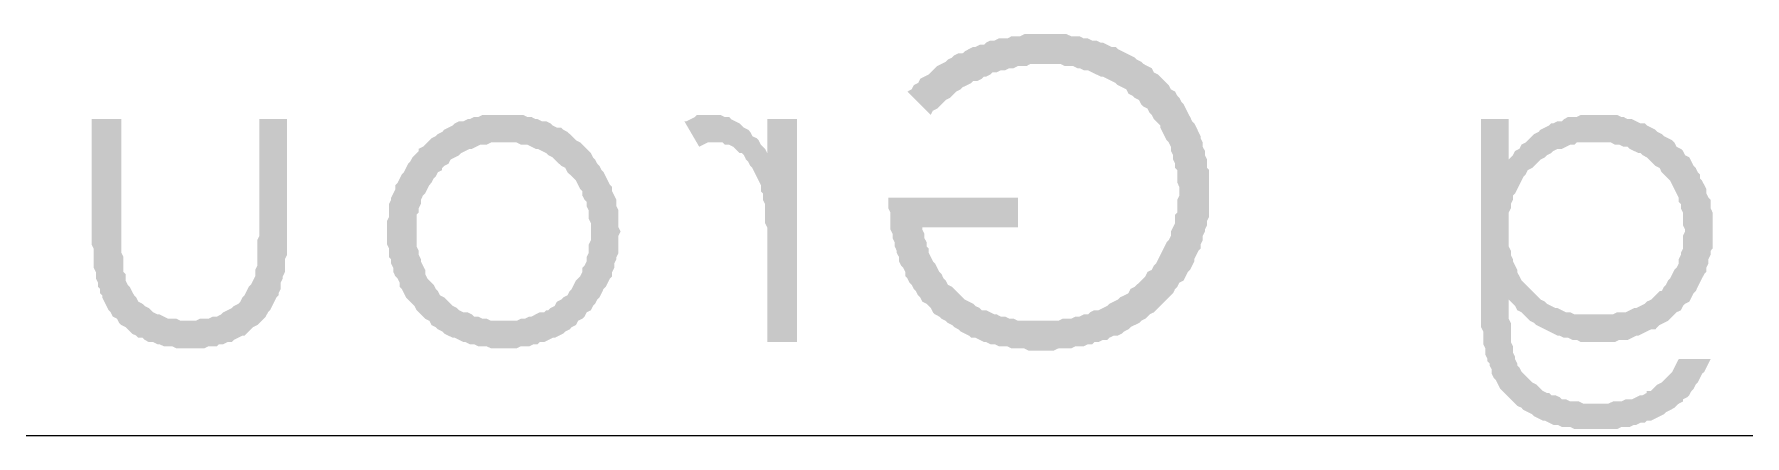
# Model space of a CAD drawing. Header units: millimetres. Extents: x -176873 to 104254, y -63587 to 101719.
# Drawn here: x -154276 to -152573, y 5814 to 6215 of the extents above; entities that cross this region are included whole.
import ezdxf

# ---------------------------------------------------------------- set-up
doc = ezdxf.new("R2010")
doc.units = ezdxf.units.MM
doc.layers.add('PDF2_a-Text', color=7, linetype='Continuous')

msp = doc.modelspace()

# ---------------------------------------------------------------- hatches: boundary and pattern name
at = {"layer": 'PDF2_a-Text', "transparency": 33554559}
for points in [[(-153406.7, 6157.4), (-153383.4, 6134.2), (-153381.3, 6138.4), (-153377.1, 6140.5), (-153374.9, 6142.6), (-153370.7, 6146.9), (-153368.6, 6149), (-153364.4, 6151.1), (-153362.2, 6153.2), (-153358, 6157.4), (-153353.8, 6159.6), (-153351.7, 6161.7), (-153347.4, 6163.8), (-153343.2, 6165.9), (-153341.1, 6168), (-153336.9, 6168), (-153332.6, 6170.1), (-153330.5, 6172.3), (-153328.4, 6172.3), (-153324.2, 6174.4), (-153322, 6176.5), (-153317.8, 6176.5), (-153313.6, 6178.6), (-153309.3, 6178.6), (-153305.1, 6180.7), (-153300.9, 6180.7), (-153296.6, 6182.8), (-153292.4, 6182.8), (-153288.2, 6182.8), (-153284, 6185), (-153279.7, 6185), (-153277.6, 6185), (-153273.4, 6185), (-153271.3, 6185), (-153267, 6185), (-153262.8, 6185), (-153258.6, 6185), (-153254.3, 6185), (-153250.1, 6182.8), (-153245.9, 6182.8), (-153241.6, 6182.8), (-153237.4, 6180.7), (-153235.3, 6180.7), (-153231.1, 6178.6), (-153226.8, 6178.6), (-153222.6, 6176.5), (-153218.4, 6174.4), (-153214.1, 6172.3), (-153212, 6172.3), (-153207.8, 6170.1), (-153203.5, 6168), (-153199.3, 6165.9), (-153197.2, 6163.8), (-153193, 6161.7), (-153188.7, 6159.6), (-153186.6, 6155.3), (-153182.4, 6153.2), (-153180.3, 6151.1), (-153176, 6149), (-153173.9, 6144.7), (-153171.8, 6142.6), (-153167.6, 6140.5), (-153165.5, 6136.3), (-153163.3, 6134.2), (-153161.2, 6129.9), (-153159.1, 6127.8), (-153154.9, 6123.6), (-153154.9, 6121.5), (-153152.8, 6117.2), (-153150.6, 6113), (-153148.5, 6108.8), (-153146.4, 6106.7), (-153144.3, 6102.4), (-153144.3, 6098.2), (-153142.2, 6094), (-153142.2, 6089.7), (-153140.1, 6085.5), (-153140.1, 6081.3), (-153137.9, 6079.2), (-153137.9, 6074.9), (-153137.9, 6070.7), (-153137.9, 6066.5), (-153135.8, 6062.2), (-153135.8, 6058), (-153135.8, 6053.8), (-153137.9, 6049.5), (-153137.9, 6045.3), (-153137.9, 6041.1), (-153137.9, 6036.8), (-153140.1, 6034.7), (-153140.1, 6030.5), (-153140.1, 6026.2), (-153142.2, 6022), (-153144.3, 6017.8), (-153144.3, 6013.6), (-153146.4, 6009.3), (-153148.5, 6007.2), (-153150.6, 6003), (-153152.8, 5998.7), (-153154.9, 5994.5), (-153154.9, 5994.5), (-153157, 5990.3), (-153159.1, 5986), (-153161.2, 5983.9), (-153163.3, 5979.7), (-153167.6, 5977.6), (-153169.7, 5973.3), (-153171.8, 5971.2), (-153176, 5967), (-153178.1, 5964.9), (-153180.3, 5962.8), (-153184.5, 5960.7), (-153186.6, 5956.4), (-153190.8, 5954.3), (-153195.1, 5952.2), (-153197.2, 5950.1), (-153201.4, 5948), (-153205.7, 5945.8), (-153205.7, 5945.8), (-153207.8, 5943.7), (-153212, 5941.6), (-153216.2, 5939.5), (-153220.5, 5939.5), (-153224.7, 5937.4), (-153226.8, 5935.3), (-153231.1, 5935.3), (-153235.3, 5933.1), (-153239.5, 5933.1), (-153243.7, 5931), (-153248, 5931), (-153252.2, 5931), (-153256.4, 5928.9), (-153258.6, 5928.9), (-153262.8, 5928.9), (-153267, 5928.9), (-153271.3, 5928.9), (-153275.5, 5928.9), (-153279.7, 5928.9), (-153284, 5928.9), (-153288.2, 5928.9), (-153292.4, 5928.9), (-153296.6, 5928.9), (-153300.9, 5931), (-153305.1, 5931), (-153309.3, 5933.1), (-153313.6, 5933.1), (-153317.8, 5935.3), (-153319.9, 5935.3), (-153324.2, 5937.4), (-153328.4, 5939.5), (-153332.6, 5939.5), (-153334.7, 5941.6), (-153339, 5943.7), (-153341.1, 5945.8), (-153345.3, 5948), (-153349.5, 5950.1), (-153351.7, 5952.2), (-153353.8, 5954.3), (-153355.9, 5956.4), (-153360.1, 5960.7), (-153362.2, 5962.8), (-153366.5, 5964.9), (-153368.6, 5969.1), (-153370.7, 5971.2), (-153372.8, 5975.5), (-153374.9, 5977.6), (-153377.1, 5981.8), (-153379.2, 5986), (-153381.3, 5988.2), (-153383.4, 5992.4), (-153385.5, 5996.6), (-153385.5, 6000.9), (-153387.6, 6003), (-153387.6, 6007.2), (-153389.8, 6011.4), (-153389.8, 6015.7), (-153391.9, 6019.9), (-153391.9, 6022), (-153296.6, 6022), (-153296.6, 6051.6), (-153425.7, 6051.6), (-153425.7, 6047.4), (-153425.7, 6041.1), (-153423.6, 6036.8), (-153423.6, 6032.6), (-153423.6, 6028.4), (-153423.6, 6024.1), (-153423.6, 6019.9), (-153421.5, 6015.7), (-153421.5, 6011.4), (-153419.4, 6007.2), (-153419.4, 6003), (-153417.3, 5998.7), (-153417.3, 5996.6), (-153415.1, 5992.4), (-153415.1, 5988.2), (-153413, 5983.9), (-153410.9, 5981.8), (-153408.8, 5977.6), (-153408.8, 5973.3), (-153406.7, 5971.2), (-153404.6, 5967), (-153402.5, 5964.9), (-153400.3, 5960.7), (-153398.2, 5958.5), (-153396.1, 5954.3), (-153394, 5952.2), (-153391.9, 5948), (-153387.6, 5945.8), (-153385.5, 5943.7), (-153383.4, 5941.6), (-153381.3, 5937.4), (-153379.2, 5935.3), (-153374.9, 5933.1), (-153372.8, 5931), (-153368.6, 5928.9), (-153366.5, 5926.8), (-153362.2, 5924.7), (-153360.1, 5922.6), (-153355.9, 5920.4), (-153353.8, 5918.3), (-153349.5, 5916.2), (-153345.3, 5914.1), (-153343.2, 5912), (-153339, 5912), (-153334.7, 5909.9), (-153330.5, 5907.8), (-153328.4, 5907.8), (-153324.2, 5905.6), (-153319.9, 5905.6), (-153315.7, 5903.5), (-153311.5, 5903.5), (-153307.2, 5903.5), (-153303, 5901.4), (-153298.8, 5901.4), (-153294.5, 5901.4), (-153290.3, 5901.4), (-153286.1, 5899.3), (-153281.8, 5899.3), (-153277.6, 5899.3), (-153273.4, 5899.3), (-153269.1, 5899.3), (-153264.9, 5899.3), (-153260.7, 5899.3), (-153256.4, 5901.4), (-153252.2, 5901.4), (-153248, 5901.4), (-153243.7, 5901.4), (-153239.5, 5903.5), (-153235.3, 5903.5), (-153231.1, 5903.5), (-153226.8, 5905.6), (-153222.6, 5905.6), (-153220.5, 5907.8), (-153216.2, 5907.8), (-153212, 5909.9), (-153207.8, 5909.9), (-153205.7, 5912), (-153201.4, 5914.1), (-153197.2, 5914.1), (-153193, 5916.2), (-153190.8, 5918.3), (-153186.6, 5920.4), (-153184.5, 5922.6), (-153180.3, 5924.7), (-153176, 5926.8), (-153173.9, 5928.9), (-153169.7, 5931), (-153167.6, 5933.1), (-153165.5, 5935.3), (-153161.2, 5937.4), (-153159.1, 5939.5), (-153154.9, 5943.7), (-153152.8, 5945.8), (-153150.6, 5948), (-153146.4, 5952.2), (-153144.3, 5954.3), (-153142.2, 5956.4), (-153140.1, 5960.7), (-153137.9, 5962.8), (-153135.8, 5967), (-153131.6, 5969.1), (-153129.5, 5973.3), (-153127.4, 5977.6), (-153125.2, 5979.7), (-153123.1, 5983.9), (-153121, 5988.2), (-153121, 5990.3), (-153118.9, 5994.5), (-153116.8, 5998.7), (-153114.7, 6000.9), (-153114.7, 6005.1), (-153112.6, 6009.3), (-153112.6, 6013.6), (-153110.4, 6017.8), (-153110.4, 6019.9), (-153108.3, 6024.1), (-153108.3, 6028.4), (-153106.2, 6032.6), (-153106.2, 6036.8), (-153106.2, 6041.1), (-153106.2, 6045.3), (-153106.2, 6049.5), (-153106.2, 6053.8), (-153106.2, 6058), (-153106.2, 6062.2), (-153106.2, 6066.5), (-153106.2, 6070.7), (-153106.2, 6074.9), (-153106.2, 6079.2), (-153108.3, 6081.3), (-153108.3, 6085.5), (-153108.3, 6089.7), (-153110.4, 6094), (-153110.4, 6098.2), (-153112.6, 6102.4), (-153112.6, 6106.7), (-153114.7, 6110.9), (-153114.7, 6113), (-153116.8, 6117.2), (-153118.9, 6121.5), (-153121, 6125.7), (-153123.1, 6127.8), (-153125.2, 6132.1), (-153127.4, 6136.3), (-153127.4, 6136.3), (-153129.5, 6140.5), (-153131.6, 6144.7), (-153133.7, 6146.9), (-153135.8, 6151.1), (-153137.9, 6153.2), (-153140.1, 6157.4), (-153144.3, 6159.6), (-153146.4, 6163.8), (-153148.5, 6165.9), (-153152.8, 6170.1), (-153154.9, 6172.3), (-153157, 6174.4), (-153161.2, 6176.5), (-153163.3, 6180.7), (-153167.6, 6182.8), (-153171.8, 6185), (-153173.9, 6187.1), (-153178.1, 6189.2), (-153180.3, 6191.3), (-153184.5, 6193.4), (-153184.5, 6193.4), (-153188.7, 6195.5), (-153193, 6197.6), (-153197.2, 6199.8), (-153199.3, 6201.9), (-153203.5, 6201.9), (-153207.8, 6204), (-153212, 6206.1), (-153214.1, 6206.1), (-153218.4, 6208.2), (-153222.6, 6208.2), (-153226.8, 6210.3), (-153231.1, 6210.3), (-153235.3, 6212.5), (-153239.5, 6212.5), (-153243.7, 6212.5), (-153248, 6214.6), (-153252.2, 6214.6), (-153256.4, 6214.6), (-153260.7, 6214.6), (-153264.9, 6214.6), (-153269.1, 6214.6), (-153269.1, 6214.6), (-153273.4, 6214.6), (-153277.6, 6214.6), (-153281.8, 6214.6), (-153286.1, 6214.6), (-153290.3, 6214.6), (-153294.5, 6212.5), (-153298.8, 6212.5), (-153303, 6212.5), (-153307.2, 6210.3), (-153311.5, 6210.3), (-153315.7, 6210.3), (-153319.9, 6208.2), (-153324.2, 6208.2), (-153328.4, 6206.1), (-153330.5, 6204), (-153334.7, 6204), (-153339, 6201.9), (-153341.1, 6201.9), (-153345.3, 6199.8), (-153349.5, 6197.6), (-153351.7, 6195.5), (-153355.9, 6195.5), (-153360.1, 6193.4), (-153362.2, 6191.3), (-153366.5, 6189.2), (-153368.6, 6187.1), (-153372.8, 6185), (-153377.1, 6182.8), (-153379.2, 6180.7), (-153383.4, 6176.5), (-153385.5, 6174.4), (-153389.8, 6172.3), (-153394, 6170.1), (-153396.1, 6165.9), (-153400.3, 6163.8), (-153402.5, 6159.6), (-153406.7, 6157.4), (-153406.7, 6157.4)], [(-153516.7, 6129.9), (-153546.3, 6129.9), (-153546.3, 6096.1), (-153548.5, 6100.3), (-153552.7, 6104.5), (-153554.8, 6108.8), (-153556.9, 6110.9), (-153561.2, 6113), (-153563.3, 6117.2), (-153565.4, 6119.4), (-153569.6, 6121.5), (-153571.7, 6123.6), (-153573.9, 6125.7), (-153578.1, 6127.8), (-153582.3, 6129.9), (-153584.4, 6132.1), (-153588.7, 6132.1), (-153592.9, 6134.2), (-153597.1, 6134.2), (-153601.4, 6134.2), (-153603.5, 6134.2), (-153607.7, 6134.2), (-153611.9, 6134.2), (-153616.2, 6134.2), (-153618.3, 6132.1), (-153622.5, 6129.9), (-153626.8, 6127.8), (-153628.9, 6127.8), (-153614.1, 6102.4), (-153609.8, 6104.5), (-153605.6, 6106.7), (-153601.4, 6106.7), (-153599.2, 6106.7), (-153595, 6106.7), (-153590.8, 6106.7), (-153588.7, 6104.5), (-153584.4, 6104.5), (-153580.2, 6102.4), (-153578.1, 6100.3), (-153573.9, 6096.1), (-153571.7, 6096.1), (-153569.6, 6094), (-153567.5, 6089.7), (-153565.4, 6087.6), (-153563.3, 6083.4), (-153561.2, 6081.3), (-153559, 6077), (-153556.9, 6072.8), (-153554.8, 6068.6), (-153552.7, 6064.3), (-153552.7, 6060.1), (-153552.7, 6058), (-153550.6, 6055.9), (-153550.6, 6053.8), (-153550.6, 6051.6), (-153550.6, 6049.5), (-153548.5, 6045.3), (-153548.5, 6043.2), (-153548.5, 6038.9), (-153548.5, 6034.7), (-153548.5, 6030.5), (-153548.5, 6026.2), (-153546.3, 6022), (-153546.3, 6017.8), (-153546.3, 6013.6), (-153546.3, 6007.2), (-153546.3, 6003), (-153546.3, 5996.6), (-153546.3, 5992.4), (-153546.3, 5986), (-153546.3, 5981.8), (-153546.3, 5907.7), (-153516.7, 5907.7)], [(-154024.6, 6129.9), (-154052.1, 6129.9), (-154052.1, 6026.2), (-154052.1, 6019.9), (-154052.1, 6013.6), (-154054.2, 6009.3), (-154054.2, 6003), (-154054.2, 5998.7), (-154054.2, 5994.5), (-154054.2, 5990.3), (-154054.2, 5986), (-154054.2, 5983.9), (-154056.3, 5979.7), (-154056.3, 5977.6), (-154056.3, 5975.5), (-154056.3, 5973.3), (-154058.4, 5969.1), (-154060.6, 5964.9), (-154062.7, 5962.8), (-154064.8, 5958.5), (-154066.9, 5954.3), (-154069, 5952.2), (-154071.1, 5948), (-154073.3, 5945.8), (-154077.5, 5943.7), (-154079.6, 5941.6), (-154083.8, 5939.5), (-154088.1, 5937.4), (-154090.2, 5935.3), (-154094.4, 5933.1), (-154098.7, 5933.1), (-154102.9, 5931), (-154107.1, 5931), (-154111.3, 5931), (-154115.6, 5928.9), (-154119.8, 5928.9), (-154121.9, 5928.9), (-154126.2, 5928.9), (-154130.4, 5928.9), (-154134.6, 5931), (-154138.9, 5931), (-154143.1, 5931), (-154147.3, 5933.1), (-154151.6, 5935.3), (-154153.7, 5935.3), (-154157.9, 5937.4), (-154160, 5939.5), (-154162.1, 5941.6), (-154166.4, 5943.7), (-154168.5, 5945.8), (-154172.7, 5948), (-154174.8, 5952.2), (-154176.9, 5954.3), (-154179.1, 5958.5), (-154181.2, 5962.8), (-154183.3, 5964.9), (-154185.4, 5969.1), (-154185.4, 5971.2), (-154185.4, 5973.3), (-154185.4, 5975.5), (-154187.5, 5977.6), (-154187.5, 5981.8), (-154187.5, 5986), (-154187.5, 5988.2), (-154187.5, 5992.4), (-154189.6, 5996.6), (-154189.6, 6003), (-154189.6, 6007.2), (-154189.6, 6013.6), (-154189.6, 6017.8), (-154189.6, 6024.1), (-154189.6, 6026.2), (-154189.6, 6129.9), (-154219.3, 6129.9), (-154219.3, 6019.9), (-154219.3, 6015.7), (-154219.3, 6009.3), (-154219.3, 6005.1), (-154217.2, 6000.9), (-154217.2, 5994.5), (-154217.2, 5990.3), (-154217.2, 5986), (-154217.2, 5981.8), (-154215, 5977.6), (-154215, 5973.3), (-154215, 5971.2), (-154212.9, 5967), (-154212.9, 5962.8), (-154210.8, 5960.7), (-154210.8, 5956.4), (-154208.7, 5954.3), (-154208.7, 5952.2), (-154206.6, 5948), (-154204.5, 5943.7), (-154202.3, 5939.5), (-154200.2, 5937.4), (-154198.1, 5933.1), (-154193.9, 5931), (-154191.8, 5926.8), (-154189.6, 5924.7), (-154185.4, 5922.6), (-154183.3, 5920.4), (-154179.1, 5916.2), (-154174.8, 5914.1), (-154172.7, 5912), (-154168.5, 5912), (-154166.4, 5909.9), (-154162.1, 5907.7), (-154157.9, 5907.7), (-154153.7, 5905.6), (-154151.6, 5905.6), (-154147.3, 5903.5), (-154143.1, 5903.5), (-154138.9, 5903.5), (-154134.6, 5901.4), (-154130.4, 5901.4), (-154124, 5901.4), (-154121.9, 5901.4), (-154117.7, 5901.4), (-154113.5, 5901.4), (-154107.1, 5901.4), (-154102.9, 5903.5), (-154098.7, 5903.5), (-154094.4, 5903.5), (-154092.3, 5905.6), (-154088.1, 5905.6), (-154083.8, 5907.7), (-154079.6, 5907.7), (-154077.5, 5909.9), (-154073.3, 5912), (-154069, 5914.1), (-154066.9, 5914.1), (-154064.8, 5916.2), (-154060.6, 5920.4), (-154058.4, 5922.6), (-154054.2, 5924.7), (-154052.1, 5926.8), (-154047.9, 5931), (-154045.8, 5933.1), (-154043.6, 5937.4), (-154041.5, 5939.5), (-154039.4, 5943.7), (-154037.3, 5948), (-154035.2, 5952.2), (-154035.2, 5952.2), (-154033.1, 5954.3), (-154033.1, 5956.4), (-154030.9, 5960.7), (-154030.9, 5962.8), (-154030.9, 5967), (-154028.8, 5971.2), (-154028.8, 5973.3), (-154026.7, 5977.6), (-154026.7, 5981.8), (-154026.7, 5986), (-154026.7, 5990.3), (-154024.6, 5994.5), (-154024.6, 6000.9), (-154024.6, 6005.1), (-154024.6, 6009.3), (-154024.6, 6015.7), (-154024.6, 6019.9), (-154024.6, 6022)]]:
    msp.add_hatch(color=256, dxfattribs=at).paths.add_polyline_path(points)
h = msp.add_hatch(color=256, dxfattribs=at)
h.paths.add_polyline_path([(-153808.7, 6134.2), (-153813, 6134.2), (-153817.2, 6134.2), (-153821.4, 6134.2), (-153825.7, 6134.2), (-153829.9, 6134.2), (-153834.1, 6132.1), (-153838.4, 6132.1), (-153842.6, 6129.9), (-153844.7, 6129.9), (-153849, 6127.8), (-153853.2, 6127.8), (-153857.4, 6125.7), (-153859.5, 6123.6), (-153863.8, 6121.5), (-153868, 6119.4), (-153870.1, 6117.2), (-153874.3, 6115.1), (-153876.5, 6113), (-153880.7, 6110.9), (-153882.8, 6108.8), (-153887, 6104.5), (-153889.2, 6102.4), (-153893.4, 6100.3), (-153893.4, 6098.2), (-153897.6, 6094), (-153899.7, 6091.8), (-153901.9, 6087.6), (-153904, 6085.5), (-153906.1, 6081.3), (-153908.2, 6077), (-153910.3, 6074.9), (-153912.4, 6070.7), (-153914.5, 6066.5), (-153916.7, 6064.3), (-153916.7, 6060.1), (-153918.8, 6055.9), (-153920.9, 6051.6), (-153920.9, 6049.5), (-153923, 6045.3), (-153923, 6041.1), (-153923, 6036.8), (-153923, 6032.6), (-153925.1, 6028.4), (-153925.1, 6024.1), (-153925.1, 6019.9), (-153925.1, 6017.8), (-153925.1, 6013.6), (-153925.1, 6009.3), (-153925.1, 6005.1), (-153923, 6000.9), (-153923, 5996.6), (-153923, 5992.4), (-153920.9, 5990.3), (-153920.9, 5986), (-153918.8, 5981.8), (-153918.8, 5977.6), (-153916.7, 5973.3), (-153914.5, 5971.2), (-153912.4, 5967), (-153912.4, 5962.8), (-153910.3, 5960.7), (-153908.2, 5956.4), (-153906.1, 5952.2), (-153904, 5950.1), (-153899.7, 5945.8), (-153897.6, 5943.7), (-153895.5, 5939.5), (-153893.4, 5937.4), (-153889.2, 5933.1), (-153887, 5931), (-153882.8, 5928.9), (-153880.7, 5924.7), (-153876.5, 5922.6), (-153874.3, 5920.4), (-153870.1, 5918.3), (-153868, 5916.2), (-153863.8, 5914.1), (-153859.5, 5912), (-153857.4, 5912), (-153853.2, 5909.9), (-153849, 5907.7), (-153846.8, 5907.7), (-153842.6, 5905.6), (-153838.4, 5905.6), (-153834.1, 5903.5), (-153829.9, 5903.5), (-153825.7, 5903.5), (-153821.4, 5901.4), (-153817.2, 5901.4), (-153813, 5901.4), (-153808.7, 5901.4), (-153804.5, 5901.4), (-153800.3, 5901.4), (-153796, 5901.4), (-153791.8, 5903.5), (-153787.6, 5903.5), (-153783.4, 5903.5), (-153779.1, 5905.6), (-153774.9, 5905.6), (-153772.8, 5907.7), (-153768.5, 5907.7), (-153764.3, 5909.9), (-153760.1, 5912), (-153758, 5912), (-153753.7, 5914.1), (-153749.5, 5916.2), (-153747.4, 5918.3), (-153743.1, 5920.4), (-153741, 5922.6), (-153736.8, 5924.7), (-153734.7, 5928.9), (-153730.5, 5931), (-153728.3, 5933.1), (-153726.2, 5937.4), (-153722, 5939.5), (-153719.9, 5943.7), (-153717.8, 5945.8), (-153715.6, 5950.1), (-153713.5, 5952.2), (-153711.4, 5956.4), (-153709.3, 5960.7), (-153707.2, 5962.8), (-153705.1, 5967), (-153702.9, 5971.2), (-153700.8, 5973.3), (-153700.8, 5977.6), (-153698.7, 5981.8), (-153698.7, 5986), (-153696.6, 5990.3), (-153696.6, 5992.4), (-153694.5, 5996.6), (-153694.5, 6000.9), (-153694.5, 6005.1), (-153694.5, 6009.3), (-153694.5, 6013.6), (-153692.4, 6017.8), (-153694.5, 6022), (-153694.5, 6026.2), (-153694.5, 6030.5), (-153694.5, 6034.7), (-153694.5, 6038.9), (-153696.6, 6043.2), (-153696.6, 6047.4), (-153696.6, 6049.5), (-153698.7, 6053.8), (-153700.8, 6058), (-153700.8, 6062.2), (-153702.9, 6064.3), (-153705.1, 6068.6), (-153707.2, 6072.8), (-153709.3, 6077), (-153711.4, 6079.1), (-153713.5, 6083.4), (-153715.6, 6085.5), (-153717.8, 6089.7), (-153719.9, 6091.8), (-153722, 6096.1), (-153724.1, 6098.2), (-153726.2, 6100.3), (-153730.5, 6104.5), (-153732.6, 6106.7), (-153736.8, 6108.8), (-153738.9, 6110.9), (-153743.1, 6115.1), (-153745.3, 6117.2), (-153749.5, 6119.4), (-153751.6, 6121.5), (-153755.8, 6121.5), (-153760.1, 6123.6), (-153762.2, 6125.7), (-153766.4, 6127.8), (-153770.7, 6127.8), (-153774.9, 6129.9), (-153777, 6129.9), (-153781.2, 6132.1), (-153785.5, 6132.1), (-153789.7, 6134.2), (-153793.9, 6134.2), (-153798.2, 6134.2), (-153802.4, 6134.2), (-153806.6, 6134.2), (-153808.7, 6134.2)], flags=0)
h.paths.add_polyline_path([(-153808.7, 6106.7), (-153804.5, 6106.7), (-153800.3, 6106.7), (-153796, 6106.7), (-153791.8, 6104.5), (-153789.7, 6104.5), (-153785.5, 6104.5), (-153781.2, 6102.4), (-153777, 6100.3), (-153774.9, 6100.3), (-153770.7, 6098.2), (-153766.4, 6096.1), (-153764.3, 6094), (-153760.1, 6091.8), (-153758, 6089.7), (-153753.7, 6085.5), (-153751.6, 6083.4), (-153747.4, 6081.3), (-153745.3, 6077), (-153743.1, 6074.9), (-153738.9, 6070.7), (-153736.8, 6068.6), (-153734.7, 6064.3), (-153732.6, 6060.1), (-153730.5, 6058), (-153730.5, 6053.8), (-153728.3, 6049.5), (-153726.2, 6047.4), (-153726.2, 6043.2), (-153724.1, 6038.9), (-153724.1, 6034.7), (-153724.1, 6030.5), (-153722, 6026.2), (-153722, 6022), (-153722, 6017.8), (-153722, 6017.8), (-153722, 6013.6), (-153722, 6009.3), (-153724.1, 6005.1), (-153724.1, 6000.9), (-153724.1, 5996.6), (-153726.2, 5992.4), (-153726.2, 5988.2), (-153728.3, 5983.9), (-153730.5, 5981.8), (-153730.5, 5977.6), (-153732.6, 5973.3), (-153734.7, 5971.2), (-153736.8, 5969.1), (-153738.9, 5964.9), (-153741, 5960.7), (-153743.1, 5958.5), (-153745.3, 5954.3), (-153749.5, 5952.2), (-153751.6, 5950.1), (-153755.8, 5948), (-153758, 5943.7), (-153762.2, 5941.6), (-153764.3, 5939.5), (-153766.4, 5939.5), (-153768.5, 5937.4), (-153772.8, 5937.4), (-153777, 5935.3), (-153781.2, 5933.1), (-153783.4, 5933.1), (-153787.6, 5931), (-153791.8, 5931), (-153796, 5928.9), (-153800.3, 5928.9), (-153804.5, 5928.9), (-153808.7, 5928.9), (-153808.7, 5928.9), (-153813, 5928.9), (-153817.2, 5928.9), (-153821.4, 5928.9), (-153825.7, 5931), (-153829.9, 5931), (-153834.1, 5933.1), (-153838.4, 5933.1), (-153840.5, 5935.3), (-153844.7, 5937.4), (-153849, 5937.4), (-153853.2, 5939.5), (-153853.2, 5939.5), (-153855.3, 5941.6), (-153859.5, 5943.7), (-153863.8, 5948), (-153865.9, 5950.1), (-153868, 5952.2), (-153872.2, 5954.3), (-153874.3, 5958.5), (-153876.5, 5960.7), (-153878.6, 5964.9), (-153882.8, 5969.1), (-153884.9, 5971.2), (-153884.9, 5971.2), (-153887, 5975.5), (-153887, 5979.7), (-153889.2, 5983.9), (-153891.3, 5988.2), (-153891.3, 5990.3), (-153893.4, 5994.5), (-153893.4, 5998.7), (-153895.5, 6003), (-153895.5, 6007.2), (-153895.5, 6011.4), (-153895.5, 6015.7), (-153895.5, 6017.8), (-153895.5, 6022), (-153895.5, 6026.2), (-153895.5, 6030.5), (-153895.5, 6034.7), (-153893.4, 6036.8), (-153893.4, 6041.1), (-153891.3, 6045.3), (-153891.3, 6049.5), (-153889.2, 6053.8), (-153887, 6055.9), (-153884.9, 6060.1), (-153882.8, 6064.3), (-153880.7, 6066.5), (-153878.6, 6070.7), (-153876.5, 6072.8), (-153874.3, 6077), (-153870.1, 6079.1), (-153870.1, 6081.3), (-153868, 6083.4), (-153863.8, 6085.5), (-153861.6, 6089.7), (-153857.4, 6091.8), (-153853.2, 6094), (-153851.1, 6096.1), (-153846.8, 6098.2), (-153842.6, 6100.3), (-153840.5, 6100.3), (-153836.3, 6102.4), (-153832, 6104.5), (-153827.8, 6104.5), (-153825.7, 6104.5), (-153821.4, 6106.7), (-153817.2, 6106.7), (-153813, 6106.7), (-153808.7, 6106.7)], flags=0)
h = msp.add_hatch(color=256, dxfattribs=at)
h.paths.add_polyline_path([(-152807.8, 6129.9), (-152835.3, 6129.9), (-152835.3, 5952.2), (-152835.3, 5945.8), (-152835.3, 5941.6), (-152835.3, 5937.4), (-152835.3, 5931), (-152835.3, 5926.8), (-152835.3, 5922.6), (-152833.2, 5918.3), (-152833.2, 5914.1), (-152833.2, 5909.9), (-152833.2, 5905.6), (-152831.1, 5901.4), (-152831.1, 5897.2), (-152831.1, 5895.1), (-152829, 5890.8), (-152829, 5888.7), (-152826.9, 5886.6), (-152826.9, 5884.5), (-152824.7, 5880.2), (-152824.7, 5876), (-152822.6, 5871.8), (-152820.5, 5869.7), (-152818.4, 5865.4), (-152816.3, 5861.2), (-152814.2, 5859.1), (-152809.9, 5854.8), (-152807.8, 5852.7), (-152805.7, 5850.6), (-152801.5, 5846.4), (-152799.4, 5844.3), (-152795.1, 5842.2), (-152793, 5840), (-152788.8, 5837.9), (-152788.8, 5837.9), (-152784.5, 5835.8), (-152782.4, 5833.7), (-152778.2, 5831.6), (-152774, 5829.5), (-152771.8, 5829.5), (-152767.6, 5827.3), (-152763.4, 5825.2), (-152759.1, 5825.2), (-152754.9, 5823.1), (-152750.7, 5823.1), (-152746.5, 5823.1), (-152742.2, 5821), (-152738, 5821), (-152733.8, 5821), (-152729.5, 5821), (-152725.3, 5821), (-152721.1, 5821), (-152716.8, 5821), (-152712.6, 5821), (-152708.4, 5821), (-152704.1, 5821), (-152699.9, 5821), (-152695.7, 5823.1), (-152691.4, 5823.1), (-152687.2, 5823.1), (-152683, 5825.2), (-152680.9, 5825.2), (-152676.6, 5827.3), (-152672.4, 5827.3), (-152670.3, 5829.5), (-152666, 5829.5), (-152661.8, 5831.6), (-152657.6, 5833.7), (-152653.3, 5835.8), (-152651.2, 5837.9), (-152647, 5840), (-152642.8, 5842.2), (-152640.7, 5844.3), (-152638.5, 5846.4), (-152634.3, 5848.5), (-152634.3, 5850.6), (-152630.1, 5852.7), (-152628, 5854.8), (-152625.8, 5859.1), (-152623.7, 5861.2), (-152621.6, 5865.4), (-152619.5, 5867.5), (-152617.4, 5871.8), (-152615.3, 5876), (-152613.1, 5878.1), (-152611, 5882.4), (-152608.9, 5886.6), (-152606.8, 5890.8), (-152638.5, 5890.8), (-152640.7, 5886.6), (-152642.8, 5882.4), (-152644.9, 5878.1), (-152647, 5876), (-152651.2, 5871.8), (-152653.3, 5869.7), (-152655.5, 5867.5), (-152659.7, 5865.4), (-152661.8, 5863.3), (-152666, 5859.1), (-152670.3, 5859.1), (-152670.3, 5857), (-152674.5, 5854.8), (-152676.6, 5854.8), (-152680.9, 5852.7), (-152685.1, 5850.6), (-152689.3, 5850.6), (-152691.4, 5850.6), (-152695.7, 5848.5), (-152699.9, 5848.5), (-152704.1, 5848.5), (-152708.4, 5846.4), (-152714.7, 5846.4), (-152718.9, 5846.4), (-152721.1, 5846.4), (-152725.3, 5846.4), (-152729.5, 5846.4), (-152733.8, 5846.4), (-152738, 5848.5), (-152742.2, 5848.5), (-152746.5, 5848.5), (-152750.7, 5850.6), (-152754.9, 5850.6), (-152757, 5852.7), (-152761.3, 5854.8), (-152765.5, 5854.8), (-152767.6, 5857), (-152769.7, 5857), (-152774, 5859.1), (-152778.2, 5863.3), (-152780.3, 5865.4), (-152784.5, 5867.5), (-152786.7, 5869.7), (-152790.9, 5873.9), (-152793, 5876), (-152795.1, 5878.1), (-152797.2, 5882.4), (-152799.4, 5884.5), (-152799.4, 5886.6), (-152801.5, 5890.8), (-152801.5, 5892.9), (-152803.6, 5897.2), (-152803.6, 5901.4), (-152803.6, 5903.5), (-152805.7, 5907.7), (-152805.7, 5912), (-152805.7, 5916.2), (-152805.7, 5922.6), (-152805.7, 5926.8), (-152807.8, 5931), (-152807.8, 5937.4), (-152807.8, 5937.4), (-152807.8, 5950.1), (-152803.6, 5945.8), (-152801.5, 5943.7), (-152799.4, 5939.5), (-152795.1, 5937.4), (-152793, 5935.3), (-152788.8, 5931), (-152786.7, 5928.9), (-152782.4, 5926.8), (-152780.3, 5924.7), (-152776.1, 5922.6), (-152771.8, 5920.4), (-152767.6, 5918.3), (-152767.6, 5918.3), (-152763.4, 5916.2), (-152759.1, 5914.1), (-152757, 5914.1), (-152752.8, 5912), (-152748.6, 5912), (-152744.3, 5909.9), (-152740.1, 5909.9), (-152735.9, 5907.7), (-152731.6, 5907.7), (-152727.4, 5907.7), (-152723.2, 5907.7), (-152718.9, 5907.7), (-152718.9, 5907.7), (-152714.7, 5907.7), (-152710.5, 5907.7), (-152706.2, 5907.7), (-152702, 5907.7), (-152697.8, 5909.9), (-152693.6, 5909.9), (-152689.3, 5909.9), (-152685.1, 5912), (-152680.9, 5914.1), (-152678.7, 5914.1), (-152674.5, 5916.2), (-152670.3, 5918.3), (-152666, 5920.4), (-152661.8, 5920.4), (-152659.7, 5922.6), (-152657.6, 5924.7), (-152653.3, 5926.8), (-152649.1, 5928.9), (-152647, 5931), (-152642.8, 5935.3), (-152640.7, 5937.4), (-152636.4, 5939.5), (-152634.3, 5943.7), (-152632.2, 5945.8), (-152628, 5948), (-152625.8, 5952.2), (-152623.7, 5956.4), (-152621.6, 5958.5), (-152619.5, 5962.8), (-152619.5, 5962.8), (-152617.4, 5967), (-152615.3, 5971.2), (-152613.1, 5975.5), (-152611, 5977.6), (-152611, 5981.8), (-152608.9, 5986), (-152608.9, 5990.3), (-152606.8, 5994.5), (-152606.8, 5998.7), (-152604.7, 6000.9), (-152604.7, 6005.1), (-152604.7, 6009.3), (-152604.7, 6013.6), (-152604.7, 6017.8), (-152604.7, 6019.9), (-152604.7, 6024.1), (-152604.7, 6028.4), (-152604.7, 6032.6), (-152604.7, 6036.8), (-152606.8, 6041.1), (-152606.8, 6045.3), (-152606.8, 6049.5), (-152608.9, 6051.6), (-152611, 6055.9), (-152611, 6060.1), (-152613.1, 6064.3), (-152615.3, 6068.6), (-152617.4, 6070.7), (-152617.4, 6074.9), (-152619.5, 6077), (-152621.6, 6081.3), (-152623.7, 6083.4), (-152625.8, 6087.6), (-152628, 6091.8), (-152632.2, 6094), (-152634.3, 6098.2), (-152636.4, 6100.3), (-152640.7, 6102.4), (-152642.8, 6106.7), (-152644.9, 6108.8), (-152649.1, 6110.9), (-152653.3, 6113), (-152655.5, 6115.1), (-152659.7, 6117.2), (-152661.8, 6119.4), (-152666, 6121.5), (-152670.3, 6123.6), (-152672.4, 6125.7), (-152676.6, 6125.7), (-152680.9, 6127.8), (-152685.1, 6129.9), (-152689.3, 6129.9), (-152693.6, 6132.1), (-152695.7, 6132.1), (-152699.9, 6134.2), (-152704.1, 6134.2), (-152708.4, 6134.2), (-152712.6, 6134.2), (-152716.8, 6134.2), (-152718.9, 6134.2), (-152723.2, 6134.2), (-152727.4, 6134.2), (-152731.6, 6134.2), (-152735.9, 6134.2), (-152740.1, 6132.1), (-152744.3, 6132.1), (-152748.6, 6132.1), (-152752.8, 6129.9), (-152754.9, 6127.8), (-152759.1, 6127.8), (-152763.4, 6125.7), (-152765.5, 6125.7), (-152767.6, 6123.6), (-152771.8, 6121.5), (-152776.1, 6119.4), (-152778.2, 6117.2), (-152782.4, 6115.1), (-152784.5, 6113), (-152788.8, 6108.8), (-152790.9, 6106.7), (-152795.1, 6104.5), (-152797.2, 6100.3), (-152801.5, 6098.2), (-152803.6, 6094), (-152805.7, 6091.8), (-152807.8, 6089.7)], flags=0)
h.paths.add_polyline_path([(-152723.2, 6106.7), (-152718.9, 6106.7), (-152714.7, 6106.7), (-152710.5, 6106.7), (-152706.2, 6106.7), (-152702, 6104.5), (-152697.8, 6104.5), (-152693.6, 6102.4), (-152689.3, 6102.4), (-152687.2, 6100.3), (-152683, 6098.2), (-152678.7, 6096.1), (-152676.6, 6096.1), (-152674.5, 6094), (-152670.3, 6091.8), (-152668.2, 6089.7), (-152663.9, 6085.5), (-152661.8, 6083.4), (-152657.6, 6081.3), (-152655.5, 6077), (-152653.3, 6074.9), (-152649.1, 6070.7), (-152647, 6068.6), (-152644.9, 6064.3), (-152644.9, 6064.3), (-152642.8, 6060.1), (-152640.7, 6055.9), (-152638.5, 6051.6), (-152638.5, 6047.4), (-152636.4, 6045.3), (-152636.4, 6041.1), (-152634.3, 6036.8), (-152634.3, 6032.6), (-152634.3, 6028.4), (-152634.3, 6024.1), (-152632.2, 6019.9), (-152632.2, 6017.8), (-152634.3, 6013.6), (-152634.3, 6009.3), (-152634.3, 6005.1), (-152634.3, 6000.9), (-152636.4, 5996.6), (-152636.4, 5994.5), (-152638.5, 5990.3), (-152638.5, 5986), (-152640.7, 5981.8), (-152642.8, 5979.7), (-152644.9, 5975.5), (-152647, 5971.2), (-152649.1, 5969.1), (-152651.2, 5964.9), (-152653.3, 5962.8), (-152655.5, 5958.5), (-152657.6, 5958.5), (-152659.7, 5956.4), (-152663.9, 5952.2), (-152666, 5950.1), (-152670.3, 5948), (-152672.4, 5945.8), (-152676.6, 5943.7), (-152680.9, 5941.6), (-152683, 5941.6), (-152687.2, 5939.5), (-152691.4, 5937.4), (-152695.7, 5937.4), (-152699.9, 5937.4), (-152704.1, 5935.3), (-152708.4, 5935.3), (-152712.6, 5935.3), (-152716.8, 5935.3), (-152721.1, 5935.3), (-152721.1, 5935.3), (-152725.3, 5935.3), (-152729.5, 5935.3), (-152733.8, 5935.3), (-152738, 5935.3), (-152742.2, 5935.3), (-152746.5, 5937.4), (-152750.7, 5937.4), (-152754.9, 5939.5), (-152759.1, 5941.6), (-152761.3, 5941.6), (-152765.5, 5943.7), (-152769.7, 5945.8), (-152771.8, 5948), (-152776.1, 5950.1), (-152778.2, 5952.2), (-152780.3, 5954.3), (-152784.5, 5958.5), (-152784.5, 5958.5), (-152786.7, 5960.7), (-152788.8, 5962.8), (-152793, 5967), (-152795.1, 5969.1), (-152797.2, 5973.3), (-152799.4, 5977.6), (-152799.4, 5979.7), (-152801.5, 5983.9), (-152803.6, 5988.2), (-152803.6, 5990.3), (-152805.7, 5994.5), (-152805.7, 5998.7), (-152807.8, 6003), (-152807.8, 6007.2), (-152807.8, 6011.4), (-152807.8, 6015.7), (-152807.8, 6019.9), (-152807.8, 6024.1), (-152807.8, 6028.4), (-152807.8, 6032.6), (-152807.8, 6036.8), (-152805.7, 6041.1), (-152805.7, 6045.3), (-152803.6, 6049.5), (-152803.6, 6053.8), (-152801.5, 6055.9), (-152799.4, 6060.1), (-152797.2, 6064.3), (-152797.2, 6064.3), (-152795.1, 6068.6), (-152793, 6072.8), (-152790.9, 6074.9), (-152788.8, 6079.1), (-152784.5, 6081.3), (-152782.4, 6083.4), (-152778.2, 6087.6), (-152776.1, 6089.7), (-152771.8, 6091.8), (-152769.7, 6094), (-152765.5, 6096.1), (-152763.4, 6098.2), (-152759.1, 6100.3), (-152754.9, 6100.3), (-152750.7, 6102.4), (-152746.5, 6104.5), (-152742.2, 6104.5), (-152740.1, 6106.7), (-152735.9, 6106.7), (-152731.6, 6106.7), (-152727.4, 6106.7), (-152723.2, 6106.7), (-152723.2, 6106.7)], flags=0)

# ---------------------------------------------------------------- linework, layer by layer
at = {"layer": 'PDF2_a-Text', "lineweight": 5}
msp.add_lwpolyline([(-151080.8, 5814.3), (-157558, 5814.3)], dxfattribs=at)

doc.saveas('drawing.dxf')
